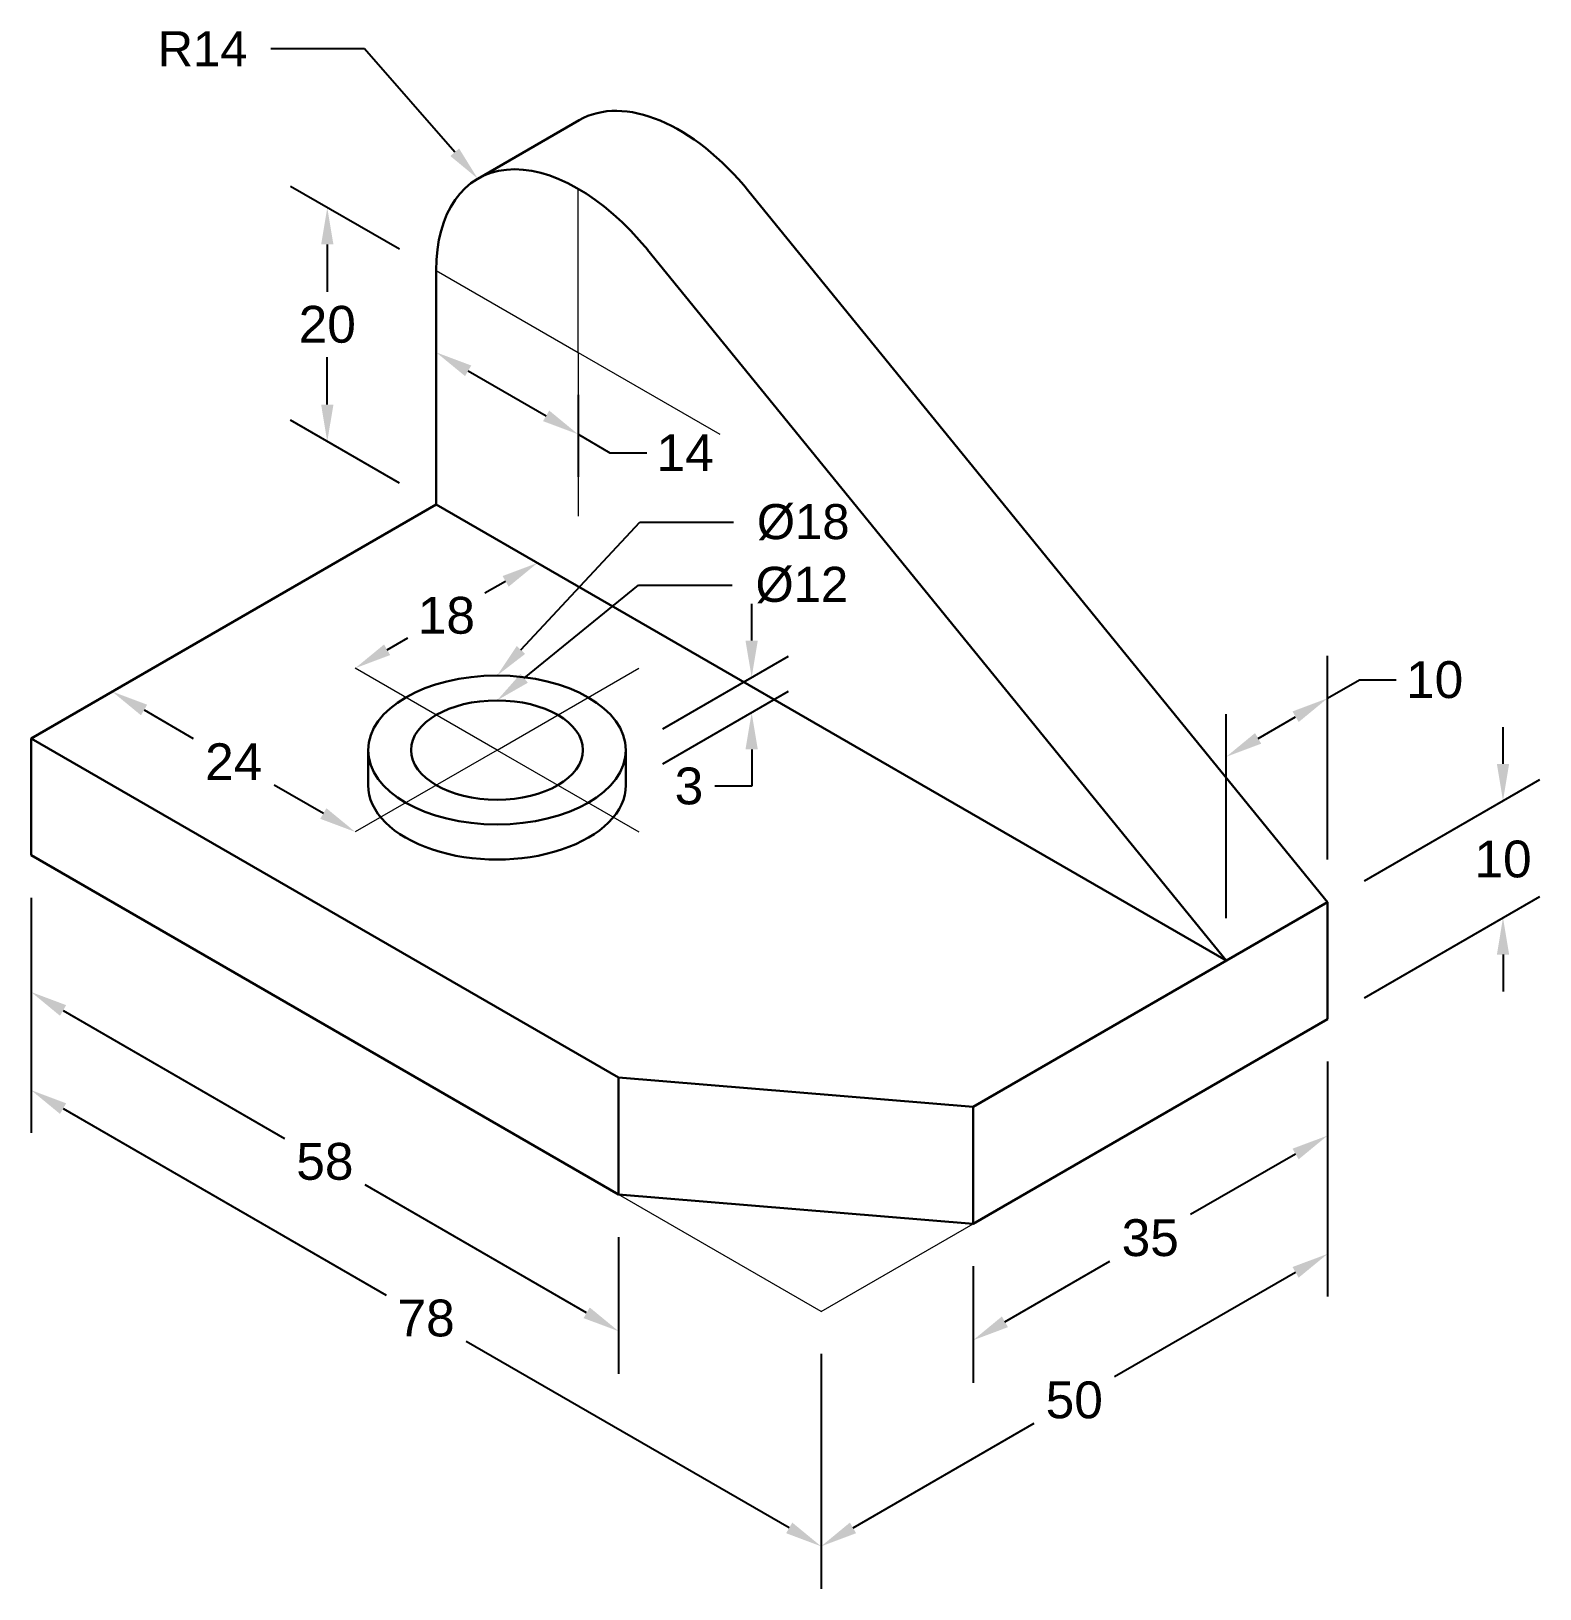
# Model space of a CAD drawing. Header units: millimetres. Extents: x -68 to 3209, y -1798 to 1585.
import ezdxf
from ezdxf import colors
from ezdxf.entities.mleader import LeaderData, LeaderLine
from ezdxf.math import Vec2, Vec3

# ---------------------------------------------------------------- set-up
doc = ezdxf.new("R2010")
doc.units = ezdxf.units.MM
doc.header["$LTSCALE"] = 177.8
doc.header["$PDMODE"] = 35
doc.linetypes.add('CENTER2', pattern=[28.575, 19.05, -3.175, 3.175, -3.175])
for name, color, linetype, lineweight in [('centerline', 4, 'CENTER2', 13), ('Construction', 5, 'Continuous', 9), ('dimension', 3, 'Continuous', 13), ('object', 7, 'Continuous', 30)]:
    doc.layers.add(name, color=color, linetype=linetype, lineweight=lineweight)
doc.styles.get("Standard").update_dxf_attribs({"font": 'arial.ttf'})
doc.dimstyles.new('Copy of ISO-25', dxfattribs={"dimtxt": 80, "dimasz": 80, "dimexe": 80, "dimexo": 80, "dimgap": 30, "dimtad": 0, "dimtih": 1, "dimtoh": 1, "dimdec": 0, "dimlfac": 0.03937, "dimzin": 1, "dimdsep": 46, "dimtxsty": 'Standard', "dimcen": 0, "dimadec": 0, "dimazin": 0, "dimtfac": 1, "dimtdec": 0, "dimtofl": 0, "dimtmove": 0, "dimatfit": 3, "dimfxl": 25.4, "dimarcsym": 0})

# ---------------------------------------------------------------- blocks, each defined once
blk = doc.blocks.new('*D1')
at = {"layer": 'Defpoints', "color": 0, "transparency": 16777216}
for p in [(-67.5, -205), (1208.3, -941.6), (1208.3, -1238.5)]:
    blk.add_point(p, dxfattribs=at)
at = {"layer": 'dimension', "color": 0, "lineweight": -2, "transparency": 16777216}
for p, q in [((-67.5, -297.4), (-67.5, -594.3)), ((1.7, -541.9), (483, -819.8)), ((1139, -1198.5), (657.7, -920.7)), ((1208.3, -1034), (1208.3, -1330.9))]:
    blk.add_line(p, q, dxfattribs=at)
at = {"layer": 'dimension', "color": 0, "transparency": 16777216}
for points in [[(8.4, -530.4), (-4.9, -553.5), (-67.5, -501.9)], [(1145.7, -1187), (1132.3, -1210.1), (1208.3, -1238.5)]]:
    blk.add_solid(points, dxfattribs=at)
at = {"layer": 'dimension', "color": 0, "transparency": 16777216, "insert": (570.4, -870.2), "char_height": 80, "attachment_point": 5}
blk.add_mtext('58', dxfattribs=at)
blk = doc.blocks.new('*D2')
at = {"layer": 'Defpoints', "color": 0, "transparency": 16777216}
for p in [(1497.4, 105.1), (1224.3, 23.6), (1224.3, -52.6)]:
    blk.add_point(p, dxfattribs=at)
at = {"layer": 'dimension', "color": 0, "lineweight": -2, "transparency": 16777216}
for p, q in [((1497.4, 261.3), (1497.4, 341.3)), ((1304.3, 69.8), (1577.4, 227.5)), ((1304.3, -6.4), (1577.4, 151.3)), ((1497.4, 25.1), (1497.4, -54.9)), ((1497.4, -54.9), (1417.4, -54.9))]:
    blk.add_line(p, q, dxfattribs=at)
at = {"layer": 'dimension', "color": 0, "transparency": 16777216}
for points in [[(1484, 261.3), (1510.7, 261.3), (1497.4, 181.3)], [(1484, 25.1), (1510.7, 25.1), (1497.4, 105.1)]]:
    blk.add_solid(points, dxfattribs=at)
at = {"layer": 'dimension', "color": 0, "transparency": 16777216, "insert": (1361.2, -54.9), "char_height": 80, "attachment_point": 5}
blk.add_mtext('3', dxfattribs=at)
blk = doc.blocks.new('*D3')
at = {"layer": 'Defpoints', "color": 0, "transparency": 16777216}
for p in [(2748.1, 136), (2748.1, -306.6), (2528.1, -433.6)]:
    blk.add_point(p, dxfattribs=at)
at = {"layer": 'dimension', "color": 0, "lineweight": -2, "transparency": 16777216}
for p, q in [((2748.1, -214.2), (2748.1, 228.4)), ((2748.1, 136), (2817.4, 176)), ((2817.4, 176), (2897.4, 176)), ((2528.1, -341.2), (2528.1, 101.4)), ((2597.4, 49), (2678.8, 96))]:
    blk.add_line(p, q, dxfattribs=at)
at = {"layer": 'dimension', "color": 0, "transparency": 16777216}
for points in [[(2672.1, 107.5), (2685.5, 84.4), (2748.1, 136)], [(2590.7, 60.5), (2604.1, 37.4), (2528.1, 9)]]:
    blk.add_solid(points, dxfattribs=at)
at = {"layer": 'dimension', "color": 0, "transparency": 16777216, "insert": (2980.8, 176), "char_height": 80, "attachment_point": 5}
blk.add_mtext('10', dxfattribs=at)
blk = doc.blocks.new('*D4')
at = {"layer": 'Defpoints', "color": 0, "transparency": 16777216}
for p in [(1032.3, 430), (636.4, 201.4), (636.4, 201.4)]:
    blk.add_point(p, dxfattribs=at)
at = {"layer": 'dimension', "color": 0, "lineweight": -2, "transparency": 16777216}
for p, q in [((963, 390), (917.9, 364)), ((705.6, 241.4), (750.7, 267.4))]:
    blk.add_line(p, q, dxfattribs=at)
at = {"layer": 'dimension', "color": 0, "transparency": 16777216}
for points in [[(956.4, 401.5), (969.7, 378.5), (1032.3, 430)], [(699, 252.9), (712.3, 229.9), (636.4, 201.4)]]:
    blk.add_solid(points, dxfattribs=at)
at = {"layer": 'dimension', "color": 0, "transparency": 16777216, "insert": (834.3, 315.7), "char_height": 80, "attachment_point": 5}
blk.add_mtext('18', dxfattribs=at)
blk = doc.blocks.new('*D5')
at = {"layer": 'Defpoints', "color": 0, "transparency": 16777216}
for p in [(108.4, 150.6), (636.4, -154.2), (636.4, -154.2)]:
    blk.add_point(p, dxfattribs=at)
at = {"layer": 'dimension', "color": 0, "lineweight": -2, "transparency": 16777216}
for p, q in [((177.7, 110.6), (284.6, 48.9)), ((567.1, -114.2), (460.2, -52.5))]:
    blk.add_line(p, q, dxfattribs=at)
at = {"layer": 'dimension', "color": 0, "transparency": 16777216}
for points in [[(184.4, 122.1), (171, 99.1), (108.4, 150.6)], [(573.7, -102.7), (560.4, -125.7), (636.4, -154.2)]]:
    blk.add_solid(points, dxfattribs=at)
at = {"layer": 'dimension', "color": 0, "transparency": 16777216, "insert": (372.4, -1.8), "char_height": 80, "attachment_point": 5}
blk.add_mtext('24', dxfattribs=at)
blk = doc.blocks.new('*D6')
at = {"layer": 'Defpoints', "color": 0, "transparency": 16777216}
for p in [(812.3, 1065), (575.6, 693.7), (812.3, 557)]:
    blk.add_point(p, dxfattribs=at)
at = {"layer": 'dimension', "color": 0, "lineweight": -2, "transparency": 16777216}
for p, q in [((732.3, 1111.2), (495.6, 1247.8)), ((575.6, 1121.7), (575.6, 1018.5)), ((575.6, 773.7), (575.6, 876.8)), ((732.3, 603.2), (495.6, 739.8))]:
    blk.add_line(p, q, dxfattribs=at)
at = {"layer": 'dimension', "color": 0, "transparency": 16777216}
for points in [[(562.3, 1121.7), (589, 1121.7), (575.6, 1201.7)], [(562.3, 773.7), (589, 773.7), (575.6, 693.7)]]:
    blk.add_solid(points, dxfattribs=at)
at = {"layer": 'dimension', "color": 0, "transparency": 16777216, "insert": (575.6, 947.7), "char_height": 80, "attachment_point": 5}
blk.add_mtext('20', dxfattribs=at)
blk = doc.blocks.new('*D7')
at = {"layer": 'Defpoints', "color": 0, "transparency": 16777216}
for p in [(2748.1, -306.6), (3129.3, -340.5), (2748.1, -560.6)]:
    blk.add_point(p, dxfattribs=at)
at = {"layer": 'dimension', "color": 0, "lineweight": -2, "transparency": 16777216}
for p, q in [((3129.3, -6.5), (3129.3, 73.5)), ((2828.1, -260.4), (3209.3, -40.3)), ((2828.1, -514.4), (3209.3, -294.3)), ((3129.3, -420.5), (3129.3, -500.5))]:
    blk.add_line(p, q, dxfattribs=at)
at = {"layer": 'dimension', "color": 0, "transparency": 16777216}
for points in [[(3116, -6.5), (3142.6, -6.5), (3129.3, -86.5)], [(3116, -420.5), (3142.6, -420.5), (3129.3, -340.5)]]:
    blk.add_solid(points, dxfattribs=at)
at = {"layer": 'dimension', "color": 0, "transparency": 16777216, "insert": (3129.3, -213.5), "char_height": 80, "attachment_point": 5}
blk.add_mtext('10', dxfattribs=at)
blk = doc.blocks.new('*D8')
at = {"layer": 'Defpoints', "color": 0, "transparency": 16777216}
for p in [(2748.1, -560.6), (1978.2, -1005.1), (1978.2, -1258.2)]:
    blk.add_point(p, dxfattribs=at)
at = {"layer": 'dimension', "color": 0, "lineweight": -2, "transparency": 16777216}
for p, q in [((2748.1, -653), (2748.1, -906.1)), ((2678.8, -853.7), (2450.7, -985.4)), ((1978.2, -1097.5), (1978.2, -1350.6)), ((2047.5, -1218.2), (2275.6, -1086.5))]:
    blk.add_line(p, q, dxfattribs=at)
at = {"layer": 'dimension', "color": 0, "transparency": 16777216}
for points in [[(2672.1, -842.1), (2685.5, -865.2), (2748.1, -813.7)], [(2040.8, -1206.6), (2054.1, -1229.7), (1978.2, -1258.2)]]:
    blk.add_solid(points, dxfattribs=at)
at = {"layer": 'dimension', "color": 0, "transparency": 16777216, "insert": (2363.1, -1035.9), "char_height": 80, "attachment_point": 5}
blk.add_mtext('35', dxfattribs=at)
blk = doc.blocks.new('*D9')
at = {"layer": 'Defpoints', "color": 0, "transparency": 16777216}
for p in [(-67.5, -205), (1648.2, -1195.6), (1648.2, -1705.7)]:
    blk.add_point(p, dxfattribs=at)
at = {"layer": 'dimension', "color": 0, "lineweight": -2, "transparency": 16777216}
for p, q in [((-67.5, -297.4), (-67.5, -807.4)), ((1.7, -755.1), (703.3, -1160.1)), ((1578.9, -1665.7), (877.4, -1260.6)), ((1648.2, -1288), (1648.2, -1798))]:
    blk.add_line(p, q, dxfattribs=at)
at = {"layer": 'dimension', "color": 0, "transparency": 16777216}
for points in [[(8.4, -743.5), (-4.9, -766.6), (-67.5, -715.1)], [(1585.6, -1654.1), (1572.3, -1677.2), (1648.2, -1705.7)]]:
    blk.add_solid(points, dxfattribs=at)
at = {"layer": 'dimension', "color": 0, "transparency": 16777216, "insert": (790.3, -1210.4), "char_height": 80, "attachment_point": 5}
blk.add_mtext('78', dxfattribs=at)
blk = doc.blocks.new('*D10')
at = {"layer": 'Defpoints', "color": 0, "transparency": 16777216}
for p in [(2748.1, -560.6), (2748.1, -1070.7), (1648.2, -1195.6)]:
    blk.add_point(p, dxfattribs=at)
at = {"layer": 'dimension', "color": 0, "lineweight": -2, "transparency": 16777216}
for p, q in [((2748.1, -653), (2748.1, -1163)), ((2678.8, -1110.7), (2285.3, -1337.8)), ((1648.2, -1288), (1648.2, -1798)), ((1717.5, -1665.7), (2111, -1438.5))]:
    blk.add_line(p, q, dxfattribs=at)
at = {"layer": 'dimension', "color": 0, "transparency": 16777216}
for points in [[(2672.1, -1099.1), (2685.5, -1122.2), (2748.1, -1070.7)], [(1710.8, -1654.1), (1724.2, -1677.2), (1648.2, -1705.7)]]:
    blk.add_solid(points, dxfattribs=at)
at = {"layer": 'dimension', "color": 0, "transparency": 16777216, "insert": (2198.1, -1388.2), "char_height": 80, "attachment_point": 5}
blk.add_mtext('50', dxfattribs=at)
blk = doc.blocks.new('*D11')
at = {"layer": 'Defpoints', "color": 0, "transparency": 16777216}
for p in [(812.3, 1065), (1120.3, 887.2), (1120.3, 709.4)]:
    blk.add_point(p, dxfattribs=at)
at = {"layer": 'dimension', "color": 0, "lineweight": -2, "transparency": 16777216}
for p, q in [((812.3, 972.6), (812.3, 794.8)), ((881.6, 847.2), (1051, 749.4)), ((1120.3, 794.8), (1120.3, 617)), ((1120.3, 709.4), (1189.6, 669.4)), ((1189.6, 669.4), (1269.6, 669.4))]:
    blk.add_line(p, q, dxfattribs=at)
at = {"layer": 'dimension', "color": 0, "transparency": 16777216}
for points in [[(888.3, 858.7), (874.9, 835.7), (812.3, 887.2)], [(1057.7, 760.9), (1044.3, 737.9), (1120.3, 709.4)]]:
    blk.add_solid(points, dxfattribs=at)
at = {"layer": 'dimension', "color": 0, "transparency": 16777216, "insert": (1352.9, 669.4), "char_height": 80, "attachment_point": 5}
blk.add_mtext('14', dxfattribs=at)

msp = doc.modelspace()

# ---------------------------------------------------------------- linework, layer by layer
at = {"layer": 'centerline'}
for p, q in [((1120.3, 887.2), (1120.3, 1242.8)), ((812.3, 1065), (1120.3, 887.2)), ((1120.3, 887.2), (1120.3, 531.6)), ((1120.3, 887.2), (1428.2, 709.4)), ((944.3, 23.6), (636.4, 201.4)), ((944.3, 23.6), (1252.3, 201.4)), ((944.3, 23.6), (636.4, -154.2)), ((944.3, 23.6), (1252.3, -154.2))]:
    msp.add_line(p, q, dxfattribs=at)
at = {"layer": 'Construction'}
for q in [(1208.3, -941.6), (1978.2, -1005.1)]:
    msp.add_line((1648.2, -1195.6), q, dxfattribs=at)
at = {"layer": 'object'}
for p, q in [((902.5, 1264.4), (1122.5, 1391.4)), ((2748.1, -306.6), (1491.5, 1236.7)), ((2528.1, -433.6), (1271.5, 1109.7)), ((812.3, 557), (812.3, 1065)), ((-67.5, 49), (812.3, 557)), ((2528.1, -433.6), (812.3, 557)), ((1208.3, -687.6), (-67.5, 49)), ((-67.5, 49), (-67.5, -205)), ((664.3, -52.6), (664.3, 23.6)), ((1224.3, -52.6), (1224.3, 23.6)), ((1208.3, -941.6), (-67.5, -205)), ((1978.2, -751.1), (2748.1, -306.6)), ((2748.1, -306.6), (2748.1, -560.6)), ((1978.2, -1005.1), (2748.1, -560.6)), ((1208.3, -941.6), (1208.3, -687.6)), ((1208.3, -687.6), (1978.2, -751.1)), ((1978.2, -1005.1), (1978.2, -751.1)), ((1208.3, -941.6), (1978.2, -1005.1))]:
    msp.add_line(p, q, dxfattribs=at)
for centre, major_axis, start_param, end_param in [((1340.3, 1014.2), (217.8, -377.2), 8.126155, 9.424778), ((1120.3, 887.2), (217.8, -377.2), 8.126155, 10.210176), ((944.3, -52.6), (-280, 0), 6.283185, 9.424778)]:
    msp.add_ellipse(centre, major_axis=major_axis, ratio=0.57735, start_param=start_param, end_param=end_param, dxfattribs=at)
for major_axis in [(-280, 0), (-186.7, 0)]:
    msp.add_ellipse((944.3, 23.6), major_axis=major_axis, ratio=0.57735, dxfattribs=at)

# ---------------------------------------------------------------- dimensions: what is measured, and where the dimension line sits
at = {"layer": 'dimension'}
for p1, p2, distance, picture, middle in [((812.3, 1065), (812.3, 557), -236.7, '*D6', (575.6, 947.7)), ((812.3, 1065), (1120.3, 887.2), -154, '*D11', (1352.9, 669.4)), ((1032.3, 430), (636.4, 201.4), 0, '*D4', (834.3, 315.7)), ((1224.3, 23.6), (1224.3, -52.6), 273.1, '*D2', (1361.2, -54.9)), ((2528.1, -433.6), (2748.1, -306.6), 383.3, '*D3', (2980.8, 176)), ((108.4, 150.6), (636.4, -154.2), 0, '*D5', (372.4, -1.8)), ((-67.5, -205), (1208.3, -941.6), -257.1, '*D1', (570.4, -870.2)), ((-67.5, -205), (1648.2, -1195.6), -441.7, '*D9', (790.3, -1210.4)), ((1648.2, -1195.6), (2748.1, -560.6), -441.7, '*D10', (2198.1, -1388.2)), ((2748.1, -560.6), (1978.2, -1005.1), 219.2, '*D8', (2363.1, -1035.9))]:
    dim = msp.add_aligned_dim(p1=p1, p2=p2, distance=distance, dimstyle='Copy of ISO-25', override={"dimlfac": 0.03937}, dxfattribs=at)
    dim.commit()
    dim.dimension.update_dxf_attribs({"geometry": picture, "text_midpoint": middle})
dim = msp.add_linear_dim(base=(3129.3, -340.5), p1=(2748.1, -306.6), p2=(2748.1, -560.6), angle=270, dimstyle='Copy of ISO-25', override={"dimlfac": 0.03937}, dxfattribs=at)
dim.commit()
dim.dimension.update_dxf_attribs({"geometry": '*D7', "text_midpoint": (3129.3, -213.5), "dimtype": 161})

# ---------------------------------------------------------------- leaders
ml = msp.add_multileader_mtext('Standard', dxfattribs=at)
ml.set_content('R14', color=256)
ml.set_leader_properties(linetype='Continuous')
ml.build(insert=Vec2(0, 0))
ml.multileader.update_dxf_attribs({"arrow_head_size": 76.2})
ctx = ml.context
ctx.base_point, ctx.char_height, ctx.arrow_head_size, ctx.landing_gap_size, ctx.plane_origin = Vec3(169.9, 1546.7), 76.2, 76.2, 50.8, Vec3(902.5, 1264.4)
ctx.text_align_type = 2
notes = []
notes.append((ctx, [(0, (1, 1, 0), (656.5, 1546.7), (-1, 0), 203.2, [(0, [(902.5, 1264.4)], 0, [])])]))
ctx.mtext.insert, ctx.mtext.alignment, ctx.mtext.flow_direction = Vec3(402.5, 1584.8), 3, 5
ml = msp.add_multileader_mtext('Standard', dxfattribs=at)
ml.set_content('%%C18', color=256)
ml.set_leader_properties(linetype='Continuous')
ml.build(insert=Vec2(0, 0))
ml.multileader.update_dxf_attribs({"arrow_head_size": 76.2})
ctx = ml.context
ctx.base_point, ctx.char_height, ctx.arrow_head_size, ctx.landing_gap_size, ctx.plane_origin = Vec3(1458, 518.2), 76.2, 76.2, 50.8, Vec3(944.3, 185.2)
notes.append((ctx, [(0, (1, 1, 0), (1254.8, 518.2), (1, 0), 203.2, [(0, [(944.3, 185.2)], 0, [])])]))
ctx.mtext.insert, ctx.mtext.flow_direction = Vec3(1508.8, 557.8), 5
ml = msp.add_multileader_mtext('Standard', dxfattribs=at)
ml.set_content('%%C12', color=256)
ml.set_leader_properties(linetype='Continuous')
ml.build(insert=Vec2(0, 0))
ml.multileader.update_dxf_attribs({"arrow_head_size": 76.2})
ctx = ml.context
ctx.base_point, ctx.char_height, ctx.arrow_head_size, ctx.landing_gap_size, ctx.plane_origin = Vec3(1455.1, 382), 76.2, 76.2, 50.8, Vec3(944.3, 131.4)
notes.append((ctx, [(0, (1, 1, 0), (1251.9, 382), (1, 0), 203.2, [(0, [(944.3, 131.4)], 0, [])])]))
ctx.mtext.insert, ctx.mtext.flow_direction = Vec3(1505.9, 421.6), 5
for ctx, leaders in notes:
    for number, flags, end, landing, length, lines in leaders:
        leader = LeaderData()
        leader.index, (leader.has_last_leader_line, leader.has_dogleg_vector, leader.attachment_direction) = number, flags
        leader.last_leader_point, leader.dogleg_vector, leader.dogleg_length = Vec3(end), Vec3(landing), length
        for number, points, colour, breaks in lines:
            line = LeaderLine()
            line.index, line.vertices, line.color, line.breaks = number, Vec3.list(points), colors.encode_raw_color(colour), breaks
            leader.lines.append(line)
        ctx.leaders.append(leader)

doc.saveas('drawing.dxf')
